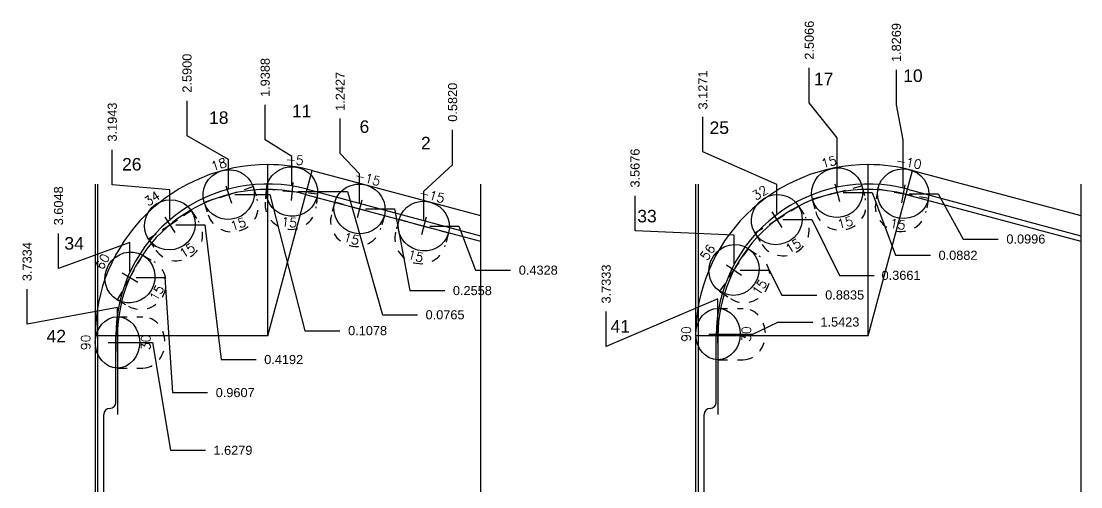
# Model space of a CAD drawing. Header units: inches. Extents: x 90.1 to 144.9, y -24 to -7.4.
# Drawn here: x 115.46 to 126.36, y -12.16 to -7.37 of the extents above; entities that cross this region are included whole.
import ezdxf
from ezdxf.enums import TextEntityAlignment as Align

# ---------------------------------------------------------------- set-up
doc = ezdxf.new("R2010")
doc.units = ezdxf.units.IN
doc.header["$MEASUREMENT"] = 0
doc.header["$PDMODE"] = 35
doc.linetypes.add('CENTER2', pattern=[1.125, 0.75, -0.125, 0.125, -0.125])
doc.linetypes.add('HIDDEN2', pattern=[0.1875, 0.125, -0.0625])
doc.layers.get('Defpoints').update_dxf_attribs({"color": 10})
doc.layers.add('Blade_5', color=7, linetype='Continuous', true_color=0x0066cc)
doc.layers.add('Blade_6', color=7, linetype='Continuous', true_color=0xc880f5)
doc.layers.add('CLine', color=5, linetype='CENTER2')
doc.layers.add('Dims', color=4, linetype='Continuous')
doc.styles.add('RomanS', font='romans')
doc.styles.get("Standard").update_dxf_attribs({"font": 'arial.ttf'})
doc.dimstyles.get("Standard").update_dxf_attribs({"dimtxt": 0.09375, "dimasz": 0.18, "dimexe": 0.18, "dimexo": 0.0625, "dimgap": 0.09, "dimtad": 0, "dimtih": 1, "dimtoh": 1, "dimdec": 4, "dimzin": 0, "dimdsep": 46, "dimtxsty": 'Standard', "dimcen": 0.09, "dimadec": 4, "dimazin": 0, "dimtfac": 1, "dimtdec": 4, "dimtofl": 0, "dimtmove": 0, "dimatfit": 3, "dimfxl": 1, "dimtolj": 1, "dimtzin": 0, "dimarcsym": 0})

# ---------------------------------------------------------------- blocks, each defined once
blk = doc.blocks.new('*D142')
at = {"layer": 'Defpoints', "color": 0, "transparency": 16777216}
for p in [(119.897, -8.49), (120.182, -9.047), (119.6, -9.48)]:
    blk.add_point(p, dxfattribs=at)
at = {"layer": 'Dims', "color": 0, "lineweight": -2, "transparency": 16777216}
for p, q in [((119.897, -8.85), (119.897, -8.49)), ((119.6, -9.12), (119.897, -8.85)), ((119.6, -9.417), (119.6, -9.12))]:
    blk.add_line(p, q, dxfattribs=at)
at = {"layer": 'Dims', "color": 0, "transparency": 16777216, "insert": (119.897, -8.206), "char_height": 0.0938, "attachment_point": 5, "rotation": 90}
blk.add_mtext('\\A1;0.5820', dxfattribs=at)
blk = doc.blocks.new('*D143')
at = {"layer": 'Defpoints', "color": 0, "transparency": 16777216}
for p in [(118.74, -8.374), (120.182, -9.047), (118.939, -9.303)]:
    blk.add_point(p, dxfattribs=at)
at = {"layer": 'Dims', "color": 0, "lineweight": -2, "transparency": 16777216}
for p, q in [((118.74, -8.734), (118.74, -8.374)), ((118.939, -8.943), (118.74, -8.734)), ((118.939, -9.24), (118.939, -8.943))]:
    blk.add_line(p, q, dxfattribs=at)
at = {"layer": 'Dims', "color": 0, "transparency": 16777216, "insert": (118.74, -8.094), "char_height": 0.0938, "attachment_point": 5, "rotation": 90}
blk.add_mtext('\\A1;1.2427', dxfattribs=at)
blk = doc.blocks.new('*D144')
at = {"layer": 'Defpoints', "color": 0, "transparency": 16777216}
for p in [(117.969, -8.231), (120.182, -9.047), (118.243, -9.123)]:
    blk.add_point(p, dxfattribs=at)
at = {"layer": 'Dims', "color": 0, "lineweight": -2, "transparency": 16777216}
for p, q in [((117.969, -8.591), (117.969, -8.231)), ((118.243, -8.763), (117.969, -8.591)), ((118.243, -9.061), (118.243, -8.763))]:
    blk.add_line(p, q, dxfattribs=at)
at = {"layer": 'Dims', "color": 0, "transparency": 16777216, "insert": (117.969, -7.951), "char_height": 0.0938, "attachment_point": 5, "rotation": 90}
blk.add_mtext('\\A1;1.9388', dxfattribs=at)
blk = doc.blocks.new('*D145')
at = {"layer": 'Defpoints', "color": 0, "transparency": 16777216}
for p in [(117.165, -8.192), (120.182, -9.047), (117.592, -9.155)]:
    blk.add_point(p, dxfattribs=at)
at = {"layer": 'Dims', "color": 0, "lineweight": -2, "transparency": 16777216}
for p, q in [((117.165, -8.552), (117.165, -8.192)), ((117.592, -8.795), (117.165, -8.552)), ((117.592, -9.092), (117.592, -8.795))]:
    blk.add_line(p, q, dxfattribs=at)
at = {"layer": 'Dims', "color": 0, "transparency": 16777216, "insert": (117.165, -7.907), "char_height": 0.0938, "attachment_point": 5, "rotation": 90}
blk.add_mtext('\\A1;2.5900', dxfattribs=at)
blk = doc.blocks.new('*D146')
at = {"layer": 'Defpoints', "color": 0, "transparency": 16777216}
for p in [(116.396, -8.695), (120.182, -9.047), (116.988, -9.466)]:
    blk.add_point(p, dxfattribs=at)
at = {"layer": 'Dims', "color": 0, "lineweight": -2, "transparency": 16777216}
for p, q in [((116.396, -9.055), (116.396, -8.695)), ((116.988, -9.106), (116.396, -9.055)), ((116.988, -9.404), (116.988, -9.106))]:
    blk.add_line(p, q, dxfattribs=at)
at = {"layer": 'Dims', "color": 0, "transparency": 16777216, "insert": (116.396, -8.41), "char_height": 0.0938, "attachment_point": 5, "rotation": 90}
blk.add_mtext('\\A1;3.1943', dxfattribs=at)
blk = doc.blocks.new('*D147')
at = {"layer": 'Defpoints', "color": 0, "transparency": 16777216}
for p in [(120.182, -9.047), (119.6, -9.48), (120.493, -9.933)]:
    blk.add_point(p, dxfattribs=at)
at = {"layer": 'Dims', "color": 0, "lineweight": -2, "transparency": 16777216}
for p, q in [((119.663, -9.48), (119.96, -9.48)), ((119.96, -9.48), (120.133, -9.933)), ((120.133, -9.933), (120.493, -9.933))]:
    blk.add_line(p, q, dxfattribs=at)
at = {"layer": 'Dims', "color": 0, "transparency": 16777216, "insert": (120.778, -9.933), "char_height": 0.0938, "attachment_point": 5}
blk.add_mtext('\\A1;0.4328', dxfattribs=at)
blk = doc.blocks.new('*D148')
at = {"layer": 'Defpoints', "color": 0, "transparency": 16777216}
for p in [(120.182, -9.047), (118.939, -9.303), (119.815, -10.143)]:
    blk.add_point(p, dxfattribs=at)
at = {"layer": 'Dims', "color": 0, "lineweight": -2, "transparency": 16777216}
for p, q in [((119.002, -9.303), (119.299, -9.303)), ((119.299, -9.303), (119.455, -10.143)), ((119.455, -10.143), (119.815, -10.143))]:
    blk.add_line(p, q, dxfattribs=at)
at = {"layer": 'Dims', "color": 0, "transparency": 16777216, "insert": (120.1, -10.143), "char_height": 0.0938, "attachment_point": 5}
blk.add_mtext('\\A1;0.2558', dxfattribs=at)
blk = doc.blocks.new('*D149')
at = {"layer": 'Defpoints', "color": 0, "transparency": 16777216}
for p in [(120.182, -9.047), (118.243, -9.123), (119.534, -10.392)]:
    blk.add_point(p, dxfattribs=at)
at = {"layer": 'Dims', "color": 0, "lineweight": -2, "transparency": 16777216}
for p, q in [((118.306, -9.123), (118.814, -9.123)), ((118.814, -9.123), (119.174, -10.392)), ((119.174, -10.392), (119.534, -10.392))]:
    blk.add_line(p, q, dxfattribs=at)
at = {"layer": 'Dims', "color": 0, "transparency": 16777216, "insert": (119.819, -10.392), "char_height": 0.0938, "attachment_point": 5}
blk.add_mtext('\\A1;0.0765', dxfattribs=at)
blk = doc.blocks.new('*D150')
at = {"layer": 'Defpoints', "color": 0, "transparency": 16777216}
for p in [(120.182, -9.047), (117.592, -9.155), (118.737, -10.555)]:
    blk.add_point(p, dxfattribs=at)
at = {"layer": 'Dims', "color": 0, "lineweight": -2, "transparency": 16777216}
for p, q in [((117.655, -9.155), (118.017, -9.155)), ((118.017, -9.155), (118.377, -10.555)), ((118.377, -10.555), (118.737, -10.555))]:
    blk.add_line(p, q, dxfattribs=at)
at = {"layer": 'Dims', "color": 0, "transparency": 16777216, "insert": (119.022, -10.555), "char_height": 0.0938, "attachment_point": 5}
blk.add_mtext('\\A1;0.1078', dxfattribs=at)
blk = doc.blocks.new('*D151')
at = {"layer": 'Defpoints', "color": 0, "transparency": 16777216}
for p in [(120.182, -9.047), (116.988, -9.466), (117.875, -10.852)]:
    blk.add_point(p, dxfattribs=at)
at = {"layer": 'Dims', "color": 0, "lineweight": -2, "transparency": 16777216}
for p, q in [((117.05, -9.466), (117.348, -9.466)), ((117.348, -9.466), (117.515, -10.852)), ((117.515, -10.852), (117.875, -10.852))]:
    blk.add_line(p, q, dxfattribs=at)
at = {"layer": 'Dims', "color": 0, "transparency": 16777216, "insert": (118.159, -10.852), "char_height": 0.0938, "attachment_point": 5}
blk.add_mtext('\\A1;0.4192', dxfattribs=at)
blk = doc.blocks.new('*D159')
at = {"layer": 'Defpoints', "color": 0, "transparency": 16777216}
for p in [(120.182, -9.047), (115.843, -9.556), (116.577, -10.008)]:
    blk.add_point(p, dxfattribs=at)
at = {"layer": 'Dims', "color": 0, "lineweight": -2, "transparency": 16777216}
for p, q in [((115.843, -9.916), (115.843, -9.556)), ((116.577, -9.648), (115.843, -9.916)), ((116.577, -9.945), (116.577, -9.648))]:
    blk.add_line(p, q, dxfattribs=at)
at = {"layer": 'Dims', "color": 0, "transparency": 16777216, "insert": (115.843, -9.271), "char_height": 0.0938, "attachment_point": 5, "rotation": 90}
blk.add_mtext('\\A1;3.6048', dxfattribs=at)
blk = doc.blocks.new('*D160')
at = {"layer": 'Defpoints', "color": 0, "transparency": 16777216}
for p in [(120.182, -9.047), (116.577, -10.008), (117.375, -11.192)]:
    blk.add_point(p, dxfattribs=at)
at = {"layer": 'Dims', "color": 0, "lineweight": -2, "transparency": 16777216}
for p, q in [((116.64, -10.008), (116.937, -10.008)), ((116.937, -10.008), (117.015, -11.192)), ((117.015, -11.192), (117.375, -11.192))]:
    blk.add_line(p, q, dxfattribs=at)
at = {"layer": 'Dims', "color": 0, "transparency": 16777216, "insert": (117.66, -11.192), "char_height": 0.0938, "attachment_point": 5}
blk.add_mtext('\\A1;0.9607', dxfattribs=at)
blk = doc.blocks.new('*D166')
at = {"layer": 'Defpoints', "color": 0, "transparency": 16777216}
for p in [(124.462, -7.873), (126.359, -9.047), (124.532, -9.147)]:
    blk.add_point(p, dxfattribs=at)
at = {"layer": 'Dims', "color": 0, "lineweight": -2, "transparency": 16777216}
for p, q in [((124.462, -8.233), (124.462, -7.873)), ((124.532, -8.593), (124.462, -8.233)), ((124.532, -9.084), (124.532, -8.593))]:
    blk.add_line(p, q, dxfattribs=at)
at = {"layer": 'Dims', "color": 0, "transparency": 16777216, "insert": (124.462, -7.592), "char_height": 0.0938, "attachment_point": 5, "rotation": 90}
blk.add_mtext('\\A1;1.8269', dxfattribs=at)
blk = doc.blocks.new('*D167')
at = {"layer": 'Defpoints', "color": 0, "transparency": 16777216}
for p in [(123.566, -7.853), (126.359, -9.047), (123.853, -9.135)]:
    blk.add_point(p, dxfattribs=at)
at = {"layer": 'Dims', "color": 0, "lineweight": -2, "transparency": 16777216}
for p, q in [((123.566, -8.213), (123.566, -7.853)), ((123.853, -8.573), (123.566, -8.213)), ((123.853, -9.073), (123.853, -8.573))]:
    blk.add_line(p, q, dxfattribs=at)
at = {"layer": 'Dims', "color": 0, "transparency": 16777216, "insert": (123.566, -7.568), "char_height": 0.0938, "attachment_point": 5, "rotation": 90}
blk.add_mtext('\\A1;2.5066', dxfattribs=at)
blk = doc.blocks.new('*D168')
at = {"layer": 'Defpoints', "color": 0, "transparency": 16777216}
for p in [(122.472, -8.356), (126.359, -9.047), (123.232, -9.413)]:
    blk.add_point(p, dxfattribs=at)
at = {"layer": 'Dims', "color": 0, "lineweight": -2, "transparency": 16777216}
for p, q in [((122.472, -8.716), (122.472, -8.356)), ((123.232, -9.053), (122.472, -8.716)), ((123.232, -9.351), (123.232, -9.053))]:
    blk.add_line(p, q, dxfattribs=at)
at = {"layer": 'Dims', "color": 0, "transparency": 16777216, "insert": (122.472, -8.08), "char_height": 0.0938, "attachment_point": 5, "rotation": 90}
blk.add_mtext('\\A1;3.1271', dxfattribs=at)
blk = doc.blocks.new('*D169')
at = {"layer": 'Defpoints', "color": 0, "transparency": 16777216}
for p in [(126.359, -9.047), (124.532, -9.147), (125.51, -9.613)]:
    blk.add_point(p, dxfattribs=at)
at = {"layer": 'Dims', "color": 0, "lineweight": -2, "transparency": 16777216}
for p, q in [((124.595, -9.147), (124.892, -9.147)), ((124.892, -9.147), (125.15, -9.613)), ((125.15, -9.613), (125.51, -9.613))]:
    blk.add_line(p, q, dxfattribs=at)
at = {"layer": 'Dims', "color": 0, "transparency": 16777216, "insert": (125.794, -9.613), "char_height": 0.0938, "attachment_point": 5}
blk.add_mtext('\\A1;0.0996', dxfattribs=at)
blk = doc.blocks.new('*D170')
at = {"layer": 'Defpoints', "color": 0, "transparency": 16777216}
for p in [(126.359, -9.047), (123.853, -9.135), (124.812, -9.78)]:
    blk.add_point(p, dxfattribs=at)
at = {"layer": 'Dims', "color": 0, "lineweight": -2, "transparency": 16777216}
for p, q in [((123.915, -9.135), (124.213, -9.135)), ((124.213, -9.135), (124.452, -9.78)), ((124.452, -9.78), (124.812, -9.78))]:
    blk.add_line(p, q, dxfattribs=at)
at = {"layer": 'Dims', "color": 0, "transparency": 16777216, "insert": (125.096, -9.78), "char_height": 0.0938, "attachment_point": 5}
blk.add_mtext('\\A1;0.0882', dxfattribs=at)
blk = doc.blocks.new('*D171')
at = {"layer": 'Defpoints', "color": 0, "transparency": 16777216}
for p in [(126.359, -9.047), (123.232, -9.413), (124.235, -9.986)]:
    blk.add_point(p, dxfattribs=at)
at = {"layer": 'Dims', "color": 0, "lineweight": -2, "transparency": 16777216}
for p, q in [((123.294, -9.413), (123.592, -9.413)), ((123.592, -9.413), (123.875, -9.986)), ((123.875, -9.986), (124.235, -9.986))]:
    blk.add_line(p, q, dxfattribs=at)
at = {"layer": 'Dims', "color": 0, "transparency": 16777216, "insert": (124.51, -9.986), "char_height": 0.0938, "attachment_point": 5}
blk.add_mtext('\\A1;0.3661', dxfattribs=at)
blk = doc.blocks.new('*D198')
at = {"layer": 'Defpoints', "color": 0, "transparency": 16777216}
for p in [(120.182, -9.047), (115.52, -10.129), (116.449, -10.675)]:
    blk.add_point(p, dxfattribs=at)
at = {"layer": 'Dims', "color": 0, "lineweight": -2, "transparency": 16777216}
for p, q in [((115.52, -10.489), (115.52, -10.129)), ((116.449, -10.315), (115.52, -10.489)), ((116.449, -10.612), (116.449, -10.315))]:
    blk.add_line(p, q, dxfattribs=at)
at = {"layer": 'Dims', "color": 0, "transparency": 16777216, "insert": (115.52, -9.845), "char_height": 0.0938, "attachment_point": 5, "rotation": 90}
blk.add_mtext('\\A1;3.7334', dxfattribs=at)
blk = doc.blocks.new('*D199')
at = {"layer": 'Defpoints', "color": 0, "transparency": 16777216}
for p in [(120.182, -9.047), (116.449, -10.675), (117.356, -11.785)]:
    blk.add_point(p, dxfattribs=at)
at = {"layer": 'Dims', "color": 0, "lineweight": -2, "transparency": 16777216}
for p, q in [((116.511, -10.675), (116.809, -10.675)), ((116.809, -10.675), (116.996, -11.785)), ((116.996, -11.785), (117.356, -11.785))]:
    blk.add_line(p, q, dxfattribs=at)
at = {"layer": 'Dims', "color": 0, "transparency": 16777216, "insert": (117.637, -11.785), "char_height": 0.0938, "attachment_point": 5}
blk.add_mtext('\\A1;1.6279', dxfattribs=at)
blk = doc.blocks.new('*D200')
at = {"layer": 'Defpoints', "color": 0, "transparency": 16777216}
for p in [(126.359, -9.047), (122.792, -9.931), (123.645, -10.188)]:
    blk.add_point(p, dxfattribs=at)
at = {"layer": 'Dims', "color": 0, "lineweight": -2, "transparency": 16777216}
for p, q in [((122.854, -9.931), (123.152, -9.931)), ((123.152, -9.931), (123.285, -10.188)), ((123.285, -10.188), (123.645, -10.188))]:
    blk.add_line(p, q, dxfattribs=at)
at = {"layer": 'Dims', "color": 0, "transparency": 16777216, "insert": (123.93, -10.188), "char_height": 0.0938, "attachment_point": 5}
blk.add_mtext('\\A1;0.8835', dxfattribs=at)
blk = doc.blocks.new('*D201')
at = {"layer": 'Defpoints', "color": 0, "transparency": 16777216}
for p in [(126.359, -9.047), (121.774, -9.167), (122.792, -9.931)]:
    blk.add_point(p, dxfattribs=at)
at = {"layer": 'Dims', "color": 0, "lineweight": -2, "transparency": 16777216}
for p, q in [((121.774, -9.527), (121.774, -9.167)), ((122.792, -9.571), (121.774, -9.527)), ((122.792, -9.868), (122.792, -9.571))]:
    blk.add_line(p, q, dxfattribs=at)
at = {"layer": 'Dims', "color": 0, "transparency": 16777216, "insert": (121.774, -8.883), "char_height": 0.0938, "attachment_point": 5, "rotation": 90}
blk.add_mtext('\\A1;3.5676', dxfattribs=at)
blk = doc.blocks.new('CMark')
at = {"layer": 'CLine'}
for p, q in [((-0.094, 0), (0.094, 0)), ((0, 0.094), (0, -0.094))]:
    blk.add_line(p, q, dxfattribs=at)
blk = doc.blocks.new('1313@15')
for p, q in [((-0.17, 0), (-0.265, 0)), ((0.171, 0), (0.264, 0))]:
    blk.add_line(p, q)
at = {"color": 8, "linetype": 'HIDDEN2', "ltscale": 0.5}
blk.add_line((-0.265, 0), (-0.265, -0.135), dxfattribs=at)
at = {"color": 8, "linetype": 'HIDDEN2', "ltscale": 0.5, "flags": 128}
blk.add_lwpolyline([(0.264, 0), (0.264, -0.135)], dxfattribs=at)
blk.add_ellipse((0, 0), major_axis=(0.264, 0), ratio=0.965926)
at = {"color": 8, "linetype": 'HIDDEN2', "ltscale": 0.5}
blk.add_ellipse((0, -0.135), major_axis=(0.264, 0), ratio=0.965926, start_param=3.141593, end_param=6.283185, dxfattribs=at)
blk.add_blockref('CMark', (0, 0))
at = {"style": 'RomanS'}
blk.add_text('15', height=0.094, dxfattribs=at).set_placement((0, -0.318), align=Align.MIDDLE_CENTER)
blk.add_attdef('ANG', text='', height=0.094, dxfattribs=at).set_placement((0, 0.251), align=Align.BOTTOM_CENTER)
blk = doc.blocks.new('1313@30')
for p, q in [((-0.17, 0), (-0.265, 0)), ((0.171, 0), (0.264, 0))]:
    blk.add_line(p, q)
at = {"color": 8, "linetype": 'HIDDEN2', "ltscale": 0.5}
blk.add_line((-0.265, 0), (-0.265, -0.26), dxfattribs=at)
at = {"color": 8, "linetype": 'HIDDEN2', "ltscale": 0.5, "flags": 128}
blk.add_lwpolyline([(0.264, 0), (0.264, -0.26)], dxfattribs=at)
blk.add_ellipse((0, 0), major_axis=(0.264, 0), ratio=0.866025)
at = {"color": 8, "linetype": 'HIDDEN2', "ltscale": 0.5}
blk.add_ellipse((0, -0.26), major_axis=(0.264, 0), ratio=0.866025, start_param=3.141593, end_param=6.283185, dxfattribs=at)
blk.add_blockref('CMark', (0, 0))
at = {"style": 'RomanS'}
blk.add_text('30', height=0.094, dxfattribs=at).set_placement((0, -0.292), align=Align.MIDDLE_CENTER)
blk.add_attdef('ANG', text='', height=0.094, dxfattribs=at).set_placement((0, 0.251), align=Align.BOTTOM_CENTER)
blk = doc.blocks.new('*D416')
at = {"layer": 'Defpoints', "color": 0, "transparency": 16777216}
for p in [(126.359, -9.047), (123.601, -10.466), (122.626, -10.589)]:
    blk.add_point(p, dxfattribs=at)
at = {"layer": 'Dims', "color": 0, "lineweight": -2, "transparency": 16777216}
for p, q in [((122.986, -10.589), (123.241, -10.466)), ((123.241, -10.466), (123.601, -10.466)), ((122.688, -10.589), (122.986, -10.589))]:
    blk.add_line(p, q, dxfattribs=at)
at = {"layer": 'Dims', "color": 0, "transparency": 16777216, "insert": (123.881, -10.466), "char_height": 0.0938, "attachment_point": 5}
blk.add_mtext('\\A1;1.5423', dxfattribs=at)
blk = doc.blocks.new('*D417')
at = {"layer": 'Defpoints', "color": 0, "transparency": 16777216}
for p in [(126.359, -9.047), (121.477, -10.359), (122.626, -10.589)]:
    blk.add_point(p, dxfattribs=at)
at = {"layer": 'Dims', "color": 0, "lineweight": -2, "transparency": 16777216}
for p, q in [((122.626, -10.229), (121.477, -10.719)), ((122.626, -10.527), (122.626, -10.229)), ((121.477, -10.719), (121.477, -10.359))]:
    blk.add_line(p, q, dxfattribs=at)
at = {"layer": 'Dims', "color": 0, "transparency": 16777216, "insert": (121.477, -10.075), "char_height": 0.0938, "attachment_point": 5, "rotation": 90}
blk.add_mtext('\\A1;3.7333', dxfattribs=at)

msp = doc.modelspace()

# ---------------------------------------------------------------- linework, layer by layer
for p, q in [((117.99468, -10.60946), (117.99468, -8.84727)), ((117.99468, -10.60946), (118.45076, -8.90732)), ((118.45076, -8.90732), (120.18218, -9.37125)), ((124.17163, -10.60946), (124.17163, -8.84727)), ((124.17163, -10.60946), (124.62772, -8.90732)), ((124.62772, -8.90732), (126.35913, -9.37125)), ((116.21968, -9.04696), (116.21968, -17.54696)), ((116.24468, -9.04696), (116.24468, -17.54696)), ((120.18218, -9.04696), (120.18218, -17.54696)), ((122.39663, -9.04696), (122.39663, -17.54696)), ((122.42163, -9.04696), (122.42163, -17.54696)), ((126.35913, -9.04696), (126.35913, -17.54696)), ((118.39908, -9.1002), (120.18218, -9.57798)), ((124.57603, -9.1002), (126.35913, -9.57798)), ((117.99468, -10.60946), (116.22468, -10.60946)), ((116.43218, -11.29178), (116.43218, -10.60946)), ((124.17163, -10.60946), (122.40163, -10.60946)), ((122.60913, -11.29178), (122.60913, -10.60946)), ((116.30718, -16.35428), (116.30718, -11.41678)), ((122.48413, -16.35428), (122.48413, -11.41678))]:
    msp.add_line(p, q)
at = {"color": 1}
for p, q in [((118.38464, -9.1541), (120.18218, -9.63575)), ((118.38503, -9.15265), (118.38793, -9.15343)), ((124.56159, -9.1541), (126.35913, -9.63575)), ((124.56198, -9.15265), (124.56488, -9.15343)), ((116.44874, -10.60946), (116.44874, -11.41678)), ((122.62569, -10.60946), (122.62569, -11.41678))]:
    msp.add_line(p, q, dxfattribs=at)
for centre, radius, start, end in [((117.99468, -10.60946), 1.76219, 75.000004, 90), ((124.17163, -10.60946), 1.76219, 75.000004, 90), ((117.99468, -10.60946), 1.5625, 75, 180), ((124.17163, -10.60946), 1.5625, 75, 180), ((116.36968, -11.29178), 0.0625, 270, 0), ((122.54663, -11.29178), 0.0625, 270, 0), ((116.36968, -11.41678), 0.0625, 90, 180), ((122.54663, -11.41678), 0.0625, 90, 180)]:
    msp.add_arc(centre, radius, start, end)
for centre in [(117.99468, -10.60946), (124.17163, -10.60946)]:
    msp.add_arc(centre, 1.5067, 75, 90, dxfattribs=at)
for centre in [(117.99468, -10.60946), (124.17163, -10.60946)]:
    msp.add_ellipse(centre, major_axis=(-1.775, 0), ratio=0.99278156, start_param=4.71238898, end_param=6.28318531)
for centre in [(117.99468, -10.60946), (124.17163, -10.60946)]:
    msp.add_ellipse(centre, major_axis=(-1.54594, 0), ratio=0.97462241, start_param=4.71238898, end_param=6.28318531, dxfattribs=at)

# ---------------------------------------------------------------- block references
at = {"layer": 'Blade_5'}
for name, p, rotation, values in [('1313@15', (117.59219, -9.15472), 18, {'ANG': '18'}), ('1313@15', (118.24342, -9.12343), 355, {'ANG': '-5'}), ('1313@15', (118.93945, -9.30276), 345, {'ANG': '-15'}), ('1313@15', (116.98784, -9.46612), 34, {'ANG': '34'}), ('1313@15', (119.60014, -9.47979), 345, {'ANG': '-15'}), ('1313@15', (116.57741, -10.00767), 59.99999999999999, {'ANG': '60'}), ('1313@30', (116.44874, -10.67487), 90, {'ANG': '90'})]:
    msp.add_blockref(name, p, dxfattribs=dict(at, rotation=rotation)).add_auto_attribs(values)
at = {"layer": 'Blade_6'}
for name, p, rotation, values in [('1313@15', (123.85255, -9.1352), 15, {'ANG': '15'}), ('1313@15', (124.53222, -9.14654), 350.0000000000001, {'ANG': '-10'}), ('1313@15', (123.232, -9.41301), 32, {'ANG': '32'}), ('1313@15', (122.79155, -9.9305), 56, {'ANG': '56'}), ('1313@30', (122.62583, -10.58921), 90, {'ANG': '90'})]:
    msp.add_blockref(name, p, dxfattribs=dict(at, rotation=rotation)).add_auto_attribs(values)

# ---------------------------------------------------------------- texts
at = {"layer": 'Blade_5'}
for s, height, p in [('11', 0.128574, (118.24342, -8.36099)), ('18', 0.128574, (117.39122, -8.42833)), ('6', 0.12857, (118.93945, -8.52062)), ('2', 0.12857, (119.57116, -8.68989)), ('26', 0.128574, (116.49614, -8.90776)), ('34', 0.128574, (115.9029, -9.72127)), ('42', 0.128574, (115.71968, -10.67487))]:
    msp.add_text(s, height=height, dxfattribs=at).set_placement(p)
at = {"layer": 'Blade_6'}
for s, p in [('17', (123.61365, -8.03142)), ('10', (124.53222, -7.99704)), ('25', (122.54, -8.53187)), ('33', (121.79646, -9.44095)), ('41', (121.52186, -10.57475))]:
    msp.add_text(s, height=0.128574, dxfattribs=at).set_placement(p)

# ---------------------------------------------------------------- dimensions: what is measured, and where the dimension line sits
at = {"layer": 'Dims'}
for feature_location, offset, dtype, origin, picture, middle in [((123.85255, -9.1352), (-0.28675, 1.28207), 1, (126.35913, -9.04696), '*D167', (123.5658, -7.56776)), ((124.53222, -9.14654), (-0.07046, 1.2738), 1, (126.35913, -9.04696), '*D166', (124.46175, -7.59246)), ((117.59219, -9.15472), (-0.42684, 0.96267), 1, (120.18218, -9.04696), '*D145', (117.16535, -7.90681)), ((118.24342, -9.12343), (-0.2748, 0.89258), 1, (120.18218, -9.04696), '*D144', (117.96862, -7.95057)), ((118.93945, -9.30276), (-0.19909, 0.92827), 1, (120.18218, -9.04696), '*D143', (118.74035, -8.0943)), ((123.232, -9.41301), (-0.75987, 1.05727), 1, (126.35913, -9.04696), '*D168', (122.47212, -8.08023)), ((119.60014, -9.47979), (0.29691, 0.98976), 1, (120.18218, -9.04696), '*D142', (119.89705, -8.20559)), ((116.98784, -9.46612), (-0.59215, 0.77159), 1, (120.18218, -9.04696), '*D146', (116.39569, -8.40997)), ((122.79155, -9.9305), (-1.01765, 0.76308), 1, (126.35913, -9.04696), '*D201', (121.7739, -8.88289)), ((116.44874, -10.67487), (-0.92879, 0.54567), 1, (120.18218, -9.04696), '*D198', (115.51995, -9.84482)), ((116.57741, -10.00767), (-0.73457, 0.45207), 1, (120.18218, -9.04696), '*D159', (115.84284, -9.27094)), ((116.44874, -10.67487), (0.90768, -1.10975), 0, (120.18218, -9.04696), '*D199', (117.6367, -11.78462)), ((116.57741, -10.00767), (0.79794, -1.18406), 0, (120.18218, -9.04696), '*D160', (117.65994, -11.19172)), ((116.98784, -9.46612), (0.88676, -1.38594), 0, (120.18218, -9.04696), '*D151', (118.15872, -10.85206)), ((117.59219, -9.15472), (1.1452, -1.40011), 0, (120.18218, -9.04696), '*D150', (119.02209, -10.55483)), ((118.24342, -9.12343), (1.29071, -1.26902), 0, (120.18218, -9.04696), '*D149', (119.81907, -10.39246)), ((118.93945, -9.30276), (0.87587, -0.8399), 0, (120.18218, -9.04696), '*D148', (120.10002, -10.14266)), ((119.60014, -9.47979), (0.89318, -0.45365), 0, (120.18218, -9.04696), '*D147', (120.77802, -9.93345)), ((122.62583, -10.58921), (-1.14852, 0.23012), 1, (126.35913, -9.04696), '*D417', (121.47731, -10.07453)), ((122.625832, -10.589213), (0.975395, 0.123568), 0, (126.359128, -9.04696), '*D416', (123.881412, -10.465645)), ((122.79155, -9.9305), (0.85355, -0.25742), 0, (126.35913, -9.04696), '*D200', (123.93005, -10.18792)), ((123.231998, -9.413012), (1.00286, -0.573415), 0, (126.359128, -9.04696), '*D171', (124.510408, -9.986427)), ((123.85255, -9.1352), (0.95901, -0.64481), 0, (126.35913, -9.04696), '*D170', (125.09568, -9.78002)), ((124.53222, -9.14654), (0.97729, -0.46638), 0, (126.35913, -9.04696), '*D169', (125.79408, -9.61292))]:
    dim = msp.add_ordinate_dim(feature_location=feature_location, offset=offset, dtype=dtype, origin=origin, dimstyle='Standard', dxfattribs=at)
    dim.commit()
    dim.dimension.update_dxf_attribs({"geometry": picture, "text_midpoint": middle})

doc.saveas('drawing.dxf')
